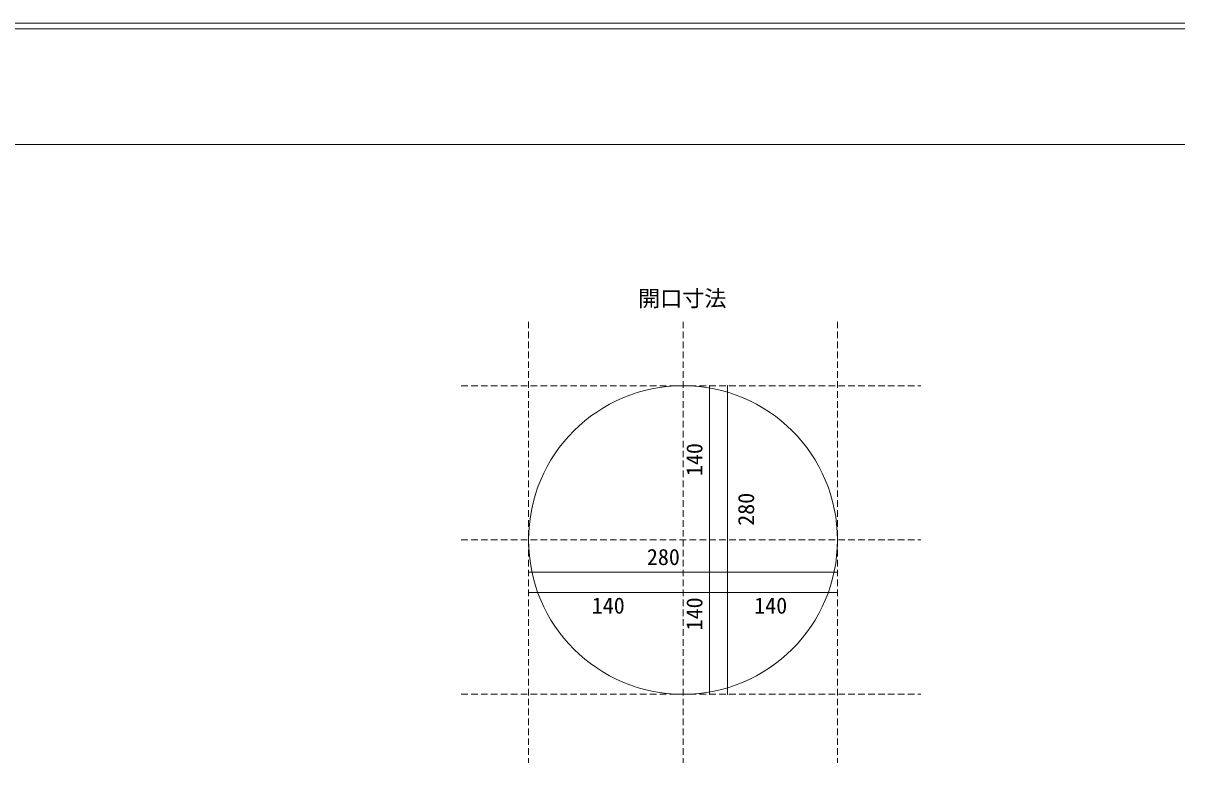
# Model space of a CAD drawing. Units: millimetres, scale not verified. Extents: x -1002 to 1002, y -687 to 676.
# Drawn here: x -51 to 1002, y -31 to 640 of the extents above; entities that cross this region are included whole.
import ezdxf
from ezdxf.enums import TextEntityAlignment as Align

# ---------------------------------------------------------------- set-up
doc = ezdxf.new("R2010")
doc.units = ezdxf.units.MM
doc.header["$LTSCALE"] = 5
doc.linetypes.add('DASHED1', pattern=[1.8, 1.2, -0.6])
doc.layers.add('0-0', color=7, linetype='Continuous', lineweight=15)
doc.layers.add('F-0', color=7, linetype='Continuous', lineweight=15)
doc.styles.add('ＭＳ ゴシック', font='')
doc.styles.get('ＭＳ ゴシック').set_extended_font_data('MS Gothic')

# ---------------------------------------------------------------- blocks, each defined once
blk = doc.blocks.new('_DOT')
at = {"layer": '0-0'}
blk.add_line((1.25, 0), (-1.25, 0), dxfattribs=at)
blk.add_circle((0, 0), 1.25, dxfattribs=at)

msp = doc.modelspace()

# ---------------------------------------------------------------- linework, layer by layer
at = {"layer": 'F-0'}
for p, q in [((1002.034, 640.036), (-1002.086, 640.036)), ((1002.034, 635.036), (-1002.086, 635.036)), ((1002.034, 530.036), (-1002.086, 530.036))]:
    msp.add_line(p, q, dxfattribs=at)
at = {"layer": 'F-0', "color": 3, "linetype": 'DASHED1', "lineweight": 20}
for p, q in [((407.135, 369.248), (407.135, -30.902)), ((547.135, 369.248), (547.135, -30.902)), ((687.135, 369.248), (687.135, -30.902)), ((345.957, 311.218), (762.627, 311.218)), ((345.957, 171.218), (762.627, 171.218)), ((345.957, 31.218), (762.627, 31.218))]:
    msp.add_line(p, q, dxfattribs=at)
at = {"layer": 'F-0', "lineweight": 18}
for p, q in [((571.149, 171.218), (571.149, 311.218)), ((587.519, 31.218), (587.519, 311.218)), ((571.149, 31.218), (571.149, 171.218)), ((407.135, 142.08), (687.135, 142.08)), ((407.135, 123.677), (547.135, 123.677)), ((547.135, 123.677), (687.135, 123.677))]:
    msp.add_line(p, q, dxfattribs=at)
at = {"layer": 'F-0', "color": 3, "lineweight": 18}
msp.add_circle((547.135, 171.218), 140, dxfattribs=at)

# ---------------------------------------------------------------- block references
at = {"layer": 'F-0', "xscale": 0.12, "yscale": 0.12}
for p in [(571.149, 311.218), (587.519, 311.218), (571.149, 171.218), (571.149, 171.218), (407.135, 142.08), (687.135, 142.08), (407.135, 123.677), (547.135, 123.677), (547.135, 123.677), (687.135, 123.677), (571.149, 31.218), (587.519, 31.218)]:
    msp.add_blockref('_DOT', p, dxfattribs=at)

# ---------------------------------------------------------------- texts
at = {"layer": 'F-0', "style": 'ＭＳ ゴシック'}
for s, p in [('開口寸法', (506.464, 378.662)), ('280', (514.351, 144.08)), ('140', (464.341, 99.997)), ('140', (611.654, 99.997))]:
    msp.add_text(s, height=14.66, dxfattribs=at).set_placement(p, align=Align.BOTTOM_LEFT)
for s, p in [('140', (569.149, 229.218)), ('280', (615.994, 184.111)), ('140', (569.149, 89.218))]:
    msp.add_text(s, height=14.66, rotation=90, dxfattribs=at).set_placement(p, align=Align.BOTTOM_LEFT)

doc.saveas('drawing.dxf')
